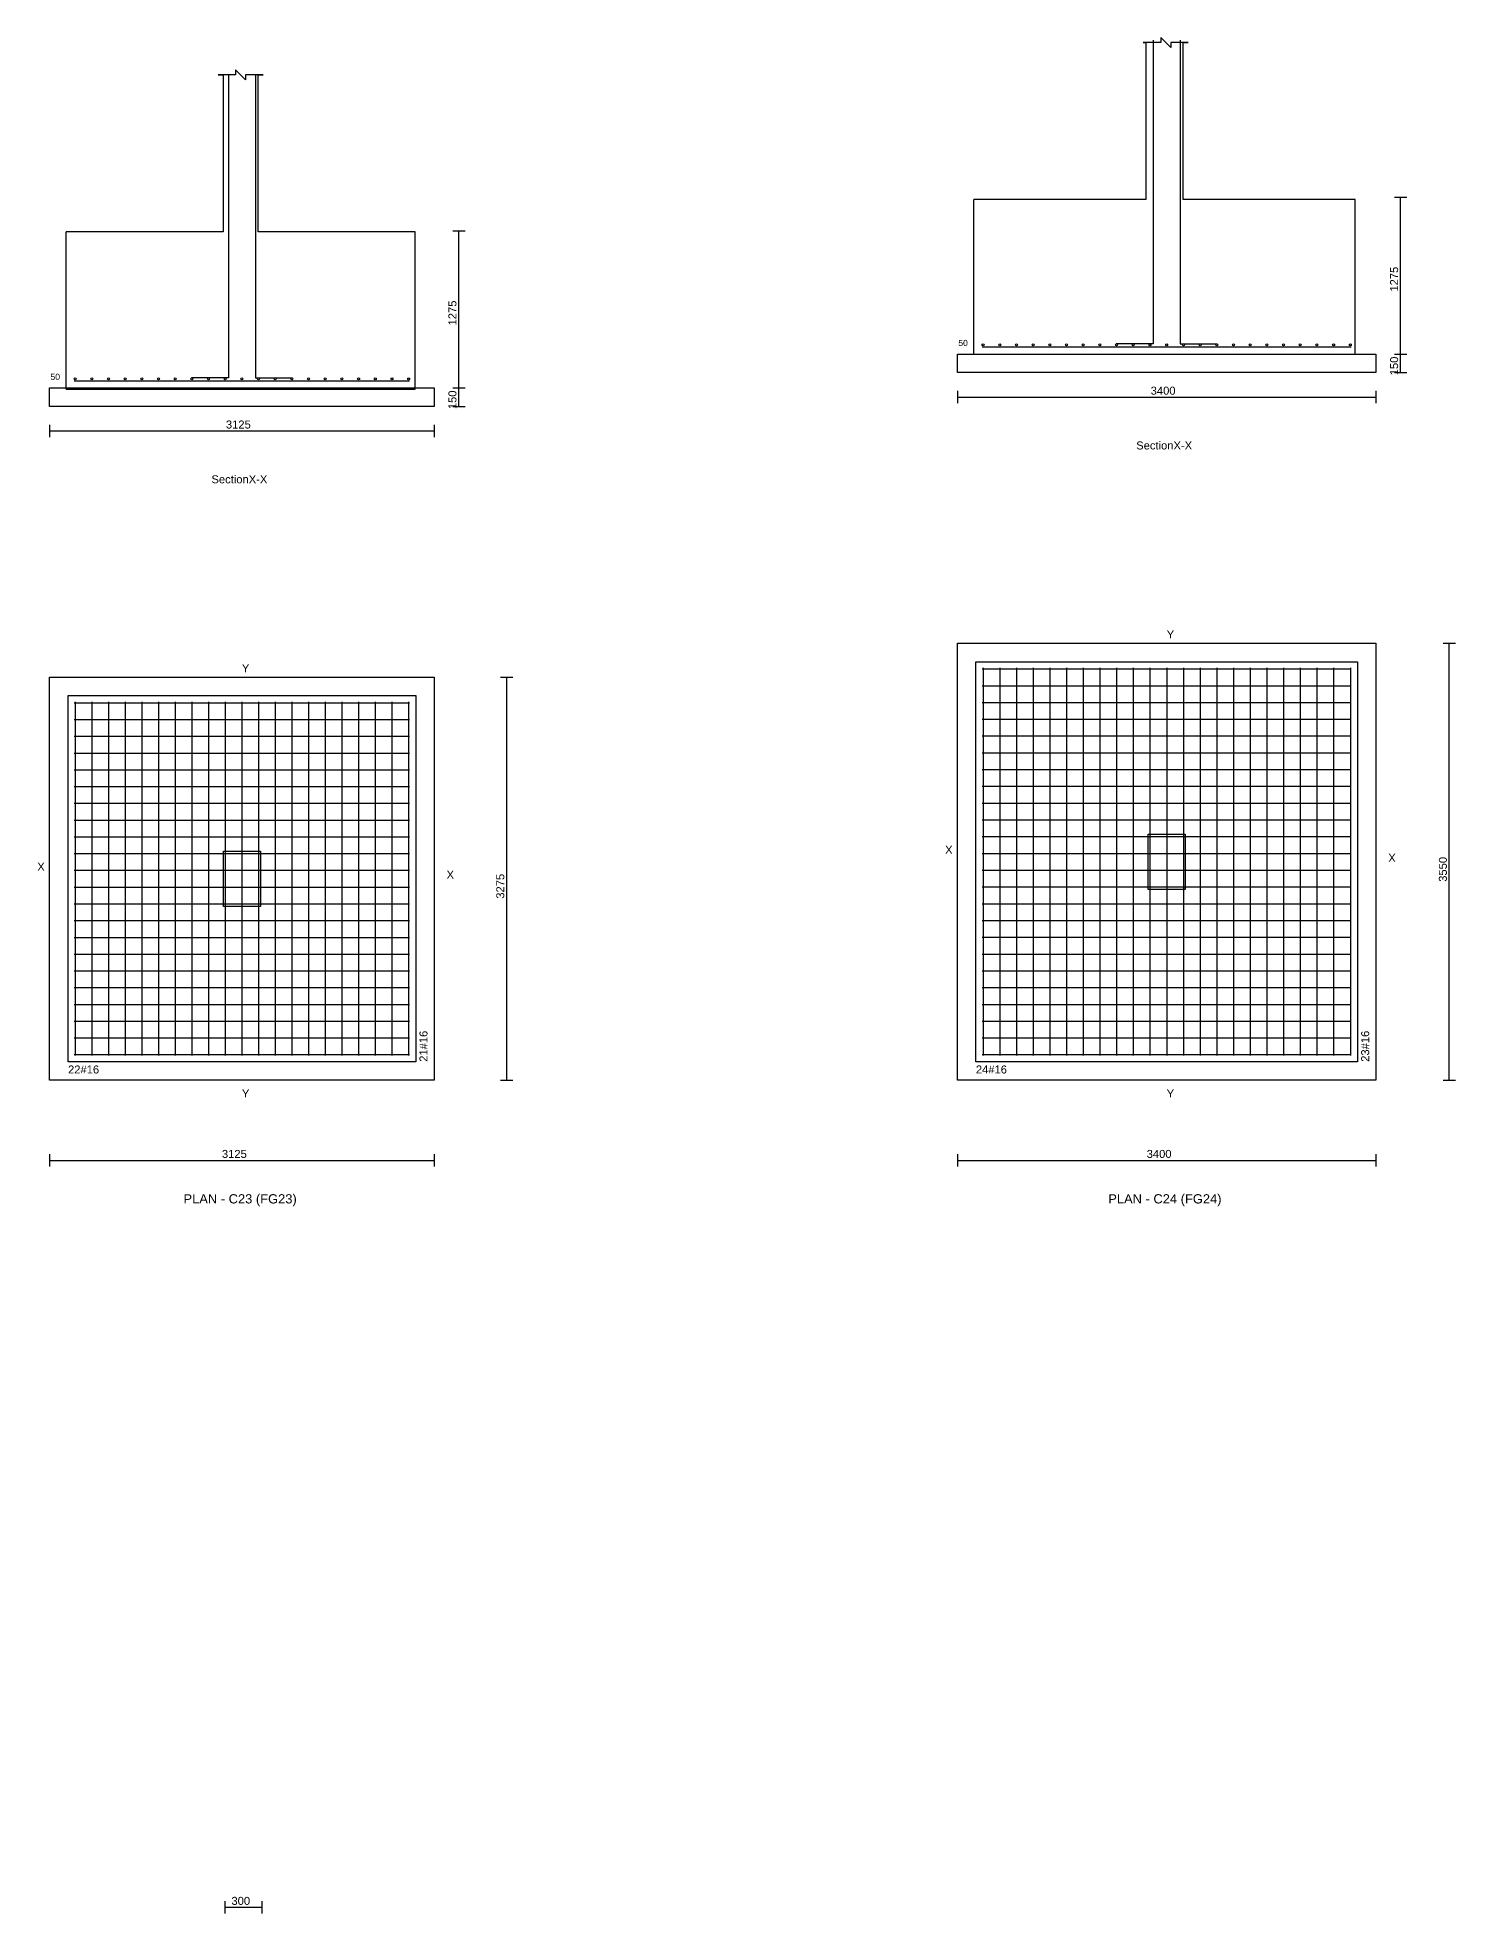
# Model space of a CAD drawing. Extents: x 0 to 27, y -1 to 285.
# Drawn here: x 15 to 26.52, y 70.14 to 85.38 of the extents above; entities that cross this region are included whole.
import ezdxf
from ezdxf.enums import TextEntityAlignment as Align

# ---------------------------------------------------------------- set-up
doc = ezdxf.new("R2010")
doc.units = 0
for name, color, linetype in [('Bottom_Cover', 7, 'CONTINUOUS'), ('Column_Bars', 4, 'CONTINUOUS'), ('Column_Dimension', 7, 'CONTINUOUS'), ('Columns', 4, 'CONTINUOUS'), ('dim_all', 7, 'CONTINUOUS'), ('Footing_Plan', 7, 'CONTINUOUS'), ('PCC', 2, 'CONTINUOUS'), ('PCC_Depth', 7, 'CONTINUOUS'), ('Pcc_Plan', 2, 'CONTINUOUS'), ('Plan', 7, 'CONTINUOUS'), ('Plan_Rf_Xdir', 1, 'CONTINUOUS'), ('Plan_Rf_Ydir', 3, 'CONTINUOUS'), ('Section', 2, 'CONTINUOUS'), ('SectionName', 3, 'CONTINUOUS'), ('Sectn_Rf_Xdir', 1, 'CONTINUOUS'), ('Sectn_Rf_Ydir', 3, 'CONTINUOUS'), ('Total_Depth', 7, 'CONTINUOUS'), ('X_Dimension', 7, 'CONTINUOUS')]:
    doc.layers.add(name, color=color, linetype=linetype)
doc.styles.add('STRUDS_Arial', font='ARIAL.TTF', dxfattribs={"height": 0.04})

msp = doc.modelspace()

# ---------------------------------------------------------------- linework, layer by layer
at = {"layer": 'Column_Bars'}
for p, q in [((24.065, 85.3625), (24.065, 82.8945)), ((24.285, 85.3625), (24.285, 82.8945)), ((16.5525, 85.0875), (16.5525, 82.6195)), ((16.7725, 85.0875), (16.7725, 82.6195)), ((24.065, 82.8945), (23.765, 82.8945)), ((24.285, 82.8945), (24.585, 82.8945)), ((16.5525, 82.6195), (16.2525, 82.6195)), ((16.7725, 82.6195), (17.0725, 82.6195))]:
    msp.add_line(p, q, dxfattribs=at)
at = {"layer": 'Columns'}
for p, q in [((24.025, 78.4625), (24.025, 78.9125)), ((24.025, 78.9125), (24.325, 78.9125)), ((24.325, 78.9125), (24.325, 78.4625)), ((16.5125, 78.325), (16.5125, 78.775)), ((16.5125, 78.775), (16.8125, 78.775)), ((16.8125, 78.775), (16.8125, 78.325)), ((24.325, 78.4625), (24.025, 78.4625)), ((16.8125, 78.325), (16.5125, 78.325))]:
    msp.add_line(p, q, dxfattribs=at)
at = {"layer": 'dim_all'}
for p, q in [((26.025, 84.0875), (26.125, 84.0875)), ((26.075, 82.8125), (26.075, 84.0875)), ((18.375, 83.8125), (18.475, 83.8125)), ((18.425, 82.5375), (18.425, 83.8125)), ((26.025, 82.8125), (26.125, 82.8125)), ((26.025, 82.8125), (26.125, 82.8125)), ((26.075, 82.6625), (26.075, 82.8125)), ((26.025, 82.6625), (26.125, 82.6625)), ((18.375, 82.5375), (18.475, 82.5375)), ((18.375, 82.5375), (18.475, 82.5375)), ((18.425, 82.3875), (18.425, 82.5375)), ((22.475, 82.5125), (22.475, 82.4125)), ((22.475, 82.4625), (25.875, 82.4625)), ((25.875, 82.5125), (25.875, 82.4125)), ((18.375, 82.3875), (18.475, 82.3875)), ((15.1, 82.2375), (15.1, 82.1375)), ((15.1, 82.1875), (18.225, 82.1875)), ((18.225, 82.2375), (18.225, 82.1375)), ((26.4211, 80.4625), (26.5211, 80.4625)), ((26.4711, 76.9125), (26.4711, 80.4625)), ((18.7638, 80.1875), (18.8638, 80.1875)), ((18.8138, 76.9125), (18.8138, 80.1875)), ((18.7638, 76.9125), (18.8638, 76.9125)), ((26.4211, 76.9125), (26.5211, 76.9125)), ((15.1, 76.3116), (15.1, 76.2116)), ((15.1, 76.2616), (18.225, 76.2616)), ((18.225, 76.3116), (18.225, 76.2116)), ((22.475, 76.3116), (22.475, 76.2116)), ((22.475, 76.2616), (25.875, 76.2616)), ((25.875, 76.3116), (25.875, 76.2116)), ((16.525, 70.2431), (16.525, 70.1431)), ((16.525, 70.1931), (16.825, 70.1931)), ((16.825, 70.2431), (16.825, 70.1431))]:
    msp.add_line(p, q, dxfattribs=at)
at = {"layer": 'Footing_Plan'}
for p, q in [((22.625, 77.0625), (22.625, 80.3125)), ((22.625, 80.3125), (25.725, 80.3125)), ((25.725, 80.3125), (25.725, 77.0625)), ((15.25, 77.0625), (15.25, 80.0375)), ((15.25, 80.0375), (18.075, 80.0375)), ((18.075, 80.0375), (18.075, 77.0625)), ((18.075, 77.0625), (15.25, 77.0625)), ((25.725, 77.0625), (22.625, 77.0625))]:
    msp.add_line(p, q, dxfattribs=at)
at = {"layer": 'PCC'}
for p, q in [((22.475, 82.6625), (22.475, 82.8125)), ((22.475, 82.8125), (25.875, 82.8125)), ((22.475, 82.6625), (22.475, 82.8125)), ((22.475, 82.8125), (25.875, 82.8125)), ((25.875, 82.8125), (25.875, 82.6625)), ((25.875, 82.8125), (25.875, 82.6625)), ((25.875, 82.6625), (22.475, 82.6625)), ((25.875, 82.6625), (22.475, 82.6625)), ((15.1, 82.3875), (15.1, 82.5375)), ((15.1, 82.5375), (18.225, 82.5375)), ((15.1, 82.3875), (15.1, 82.5375)), ((15.1, 82.5375), (18.225, 82.5375)), ((18.225, 82.5375), (18.225, 82.3875)), ((18.225, 82.5375), (18.225, 82.3875)), ((18.225, 82.3875), (15.1, 82.3875)), ((18.225, 82.3875), (15.1, 82.3875))]:
    msp.add_line(p, q, dxfattribs=at)
at = {"layer": 'Pcc_Plan'}
for p, q in [((22.475, 76.9125), (22.475, 80.4625)), ((22.475, 80.4625), (25.875, 80.4625)), ((25.875, 80.4625), (25.875, 76.9125)), ((15.1, 76.9125), (15.1, 80.1875)), ((15.1, 80.1875), (18.225, 80.1875)), ((18.225, 80.1875), (18.225, 76.9125)), ((18.225, 76.9125), (15.1, 76.9125)), ((25.875, 76.9125), (22.475, 76.9125))]:
    msp.add_line(p, q, dxfattribs=at)
at = {"layer": 'Plan_Rf_Xdir'}
for p, q in [((22.675, 80.2545), (25.675, 80.2545)), ((22.675, 80.1182), (25.675, 80.1182)), ((15.3, 79.9796), (18.025, 79.9796)), ((22.675, 79.982), (25.675, 79.982)), ((15.3, 79.8434), (18.025, 79.8434)), ((22.675, 79.8457), (25.675, 79.8457)), ((15.3, 79.7073), (18.025, 79.7073)), ((15.3, 79.5711), (18.025, 79.5711)), ((22.675, 79.7095), (25.675, 79.7095)), ((22.675, 79.5732), (25.675, 79.5732)), ((15.3, 79.435), (18.025, 79.435)), ((22.675, 79.4369), (25.675, 79.4369)), ((15.3, 79.2988), (18.025, 79.2988)), ((22.675, 79.3007), (25.675, 79.3007)), ((15.3, 79.1627), (18.025, 79.1627)), ((22.675, 79.1644), (25.675, 79.1644)), ((15.3, 79.0266), (18.025, 79.0266)), ((22.675, 79.0282), (25.675, 79.0282)), ((15.3, 78.8904), (18.025, 78.8904)), ((22.675, 78.8919), (25.675, 78.8919)), ((15.3, 78.7543), (18.025, 78.7543)), ((22.675, 78.7556), (25.675, 78.7556)), ((15.3, 78.6181), (18.025, 78.6181)), ((22.675, 78.6194), (25.675, 78.6194)), ((15.3, 78.482), (18.025, 78.482)), ((15.3, 78.3458), (18.025, 78.3458)), ((22.675, 78.4831), (25.675, 78.4831)), ((22.675, 78.3468), (25.675, 78.3468)), ((15.3, 78.2097), (18.025, 78.2097)), ((22.675, 78.2106), (25.675, 78.2106)), ((15.3, 78.0735), (18.025, 78.0735)), ((22.675, 78.0743), (25.675, 78.0743)), ((15.3, 77.9374), (18.025, 77.9374)), ((22.675, 77.9381), (25.675, 77.9381)), ((15.3, 77.8012), (18.025, 77.8012)), ((22.675, 77.8018), (25.675, 77.8018)), ((15.3, 77.6651), (18.025, 77.6651)), ((22.675, 77.6655), (25.675, 77.6655)), ((15.3, 77.5289), (18.025, 77.5289)), ((22.675, 77.5293), (25.675, 77.5293)), ((15.3, 77.3928), (18.025, 77.3928)), ((22.675, 77.393), (25.675, 77.393)), ((15.3, 77.2566), (18.025, 77.2566)), ((15.3, 77.1205), (18.025, 77.1205)), ((22.675, 77.2568), (25.675, 77.2568)), ((22.675, 77.1205), (25.675, 77.1205))]:
    msp.add_line(p, q, dxfattribs=at)
at = {"layer": 'Plan_Rf_Ydir'}
for p, q in [((22.683, 80.2625), (22.683, 77.1125)), ((22.8186, 80.2625), (22.8186, 77.1125)), ((22.9543, 80.2625), (22.9543, 77.1125)), ((23.0899, 80.2625), (23.0899, 77.1125)), ((23.2255, 80.2625), (23.2255, 77.1125)), ((23.3612, 80.2625), (23.3612, 77.1125)), ((23.4968, 80.2625), (23.4968, 77.1125)), ((23.6325, 80.2625), (23.6325, 77.1125)), ((23.7681, 80.2625), (23.7681, 77.1125)), ((23.9037, 80.2625), (23.9037, 77.1125)), ((24.0394, 80.2625), (24.0394, 77.1125)), ((24.175, 80.2625), (24.175, 77.1125)), ((24.3106, 80.2625), (24.3106, 77.1125)), ((24.4463, 80.2625), (24.4463, 77.1125)), ((24.5819, 80.2625), (24.5819, 77.1125)), ((24.7176, 80.2625), (24.7176, 77.1125)), ((24.8532, 80.2625), (24.8532, 77.1125)), ((24.9888, 80.2625), (24.9888, 77.1125)), ((25.1245, 80.2625), (25.1245, 77.1125)), ((25.2601, 80.2625), (25.2601, 77.1125)), ((25.3957, 80.2625), (25.3957, 77.1125)), ((25.5314, 80.2625), (25.5314, 77.1125)), ((25.667, 80.2625), (25.667, 77.1125)), ((15.308, 79.9875), (15.308, 77.1125)), ((15.4434, 79.9875), (15.4434, 77.1125)), ((15.5789, 79.9875), (15.5789, 77.1125)), ((15.7144, 79.9875), (15.7144, 77.1125)), ((15.8498, 79.9875), (15.8498, 77.1125)), ((15.9853, 79.9875), (15.9853, 77.1125)), ((16.1207, 79.9875), (16.1207, 77.1125)), ((16.2562, 79.9875), (16.2562, 77.1125)), ((16.3916, 79.9875), (16.3916, 77.1125)), ((16.5271, 79.9875), (16.5271, 77.1125)), ((16.6625, 79.9875), (16.6625, 77.1125)), ((16.798, 79.9875), (16.798, 77.1125)), ((16.9334, 79.9875), (16.9334, 77.1125)), ((17.0689, 79.9875), (17.0689, 77.1125)), ((17.2043, 79.9875), (17.2043, 77.1125)), ((17.3398, 79.9875), (17.3398, 77.1125)), ((17.4752, 79.9875), (17.4752, 77.1125)), ((17.6107, 79.9875), (17.6107, 77.1125)), ((17.7461, 79.9875), (17.7461, 77.1125)), ((17.8816, 79.9875), (17.8816, 77.1125)), ((18.017, 79.9875), (18.017, 77.1125))]:
    msp.add_line(p, q, dxfattribs=at)
at = {"layer": 'Section'}
for p, q in [((24.2074, 85.3032), (24.1264, 85.3842)), ((24.1264, 85.3842), (24.1264, 85.3437)), ((24.0048, 85.3437), (23.9846, 85.3437)), ((23.9846, 85.3437), (24.0048, 85.3437)), ((24.1264, 85.3437), (24.0048, 85.3437)), ((24.0048, 85.3437), (24.0048, 84.0675)), ((24.3087, 85.3437), (24.2074, 85.3437)), ((24.2074, 85.3437), (24.2074, 85.3032)), ((24.3087, 84.0675), (24.3087, 85.3437)), ((24.3087, 85.3437), (24.3492, 85.3437)), ((24.3492, 85.3437), (24.3087, 85.3437)), ((16.5096, 85.0804), (16.4691, 85.0804)), ((16.4691, 85.0804), (16.5096, 85.0804)), ((16.6109, 85.0804), (16.5096, 85.0804)), ((16.5096, 85.0804), (16.5096, 83.8042)), ((16.692, 85.0399), (16.6109, 85.1209)), ((16.6109, 85.1209), (16.6109, 85.0804)), ((16.7932, 85.0804), (16.692, 85.0804)), ((16.692, 85.0804), (16.692, 85.0399)), ((16.7932, 83.8042), (16.7932, 85.0804)), ((16.7932, 85.0804), (16.8338, 85.0804)), ((16.8338, 85.0804), (16.7932, 85.0804)), ((24.0048, 84.0675), (22.6071, 84.0675)), ((22.6071, 82.8116), (22.6071, 84.0675)), ((24.0048, 84.0675), (24.0048, 84.0675)), ((24.0048, 84.0675), (24.0048, 84.0675)), ((24.0048, 84.0675), (24.0048, 84.0675)), ((25.7064, 84.0675), (24.3087, 84.0675)), ((24.3087, 84.0675), (24.3087, 84.0675)), ((24.3087, 84.0675), (24.3087, 84.0675)), ((24.3087, 84.0675), (24.3087, 84.0675)), ((25.7064, 82.8116), (25.7064, 84.0675)), ((16.5096, 83.8042), (15.2334, 83.8042)), ((15.2334, 82.528), (15.2334, 83.8042)), ((16.5096, 83.8042), (16.5096, 83.8042)), ((16.5096, 83.8042), (16.5096, 83.8042)), ((16.5096, 83.8042), (16.5096, 83.8042)), ((18.0695, 83.8042), (16.7932, 83.8042)), ((16.7932, 83.8042), (16.7932, 83.8042)), ((16.7932, 83.8042), (16.7932, 83.8042)), ((16.7932, 83.8042), (16.7932, 83.8042)), ((18.0695, 82.528), (18.0695, 83.8042)), ((22.6071, 82.8116), (25.7064, 82.8116)), ((15.2334, 82.528), (18.0695, 82.528))]:
    msp.add_line(p, q, dxfattribs=at)
at = {"layer": 'Sectn_Rf_Xdir'}
for p, q in [((22.675, 82.8705), (25.675, 82.8705)), ((15.3, 82.5955), (18.025, 82.5955))]:
    msp.add_line(p, q, dxfattribs=at)
at = {"layer": 'Sectn_Rf_Ydir'}
for centre in [(22.683, 82.8865), (22.8186, 82.8865), (22.9543, 82.8865), (23.0899, 82.8865), (23.2255, 82.8865), (23.3612, 82.8865), (23.4968, 82.8865), (23.6325, 82.8865), (23.7681, 82.8865), (23.9037, 82.8865), (24.0394, 82.8865), (24.175, 82.8865), (24.3106, 82.8865), (24.4463, 82.8865), (24.5819, 82.8865), (24.7176, 82.8865), (24.8532, 82.8865), (24.9888, 82.8865), (25.1245, 82.8865), (25.2601, 82.8865), (25.3957, 82.8865), (25.5314, 82.8865), (25.667, 82.8865), (15.308, 82.6115), (15.4435, 82.6115), (15.5789, 82.6115), (15.7144, 82.6115), (15.8498, 82.6115), (15.9853, 82.6115), (16.1207, 82.6115), (16.2562, 82.6115), (16.3916, 82.6115), (16.5271, 82.6115), (16.6625, 82.6115), (16.798, 82.6115), (16.9334, 82.6115), (17.0689, 82.6115), (17.2043, 82.6115), (17.3398, 82.6115), (17.4752, 82.6115), (17.6107, 82.6115), (17.7461, 82.6115), (17.8816, 82.6115), (18.017, 82.6115)]:
    msp.add_circle(centre, 0.008, dxfattribs=at)

# ---------------------------------------------------------------- texts
at = {"layer": 'Bottom_Cover', "style": 'STRUDS_Arial'}
for p in [(22.4821, 82.8775), (15.1071, 82.6025)]:
    msp.add_text('50', height=0.05, dxfattribs=at).set_placement(p)
at = {"layer": 'Column_Dimension', "style": 'STRUDS_Arial'}
msp.add_text('300', height=0.065, dxfattribs=at).set_placement((16.5775, 70.2131))
at = {"layer": 'dim_all', "style": 'STRUDS_Arial'}
for s, p in [('3550 ', (26.4511, 78.525)), ('3275 ', (18.7938, 78.3875))]:
    msp.add_text(s, height=0.065, rotation=90, dxfattribs=at).set_placement(p)
for s, p in [('3125 ', (16.5, 76.2816)), ('3400 ', (24.0125, 76.2816))]:
    msp.add_text(s, height=0.065, dxfattribs=at).set_placement(p)
at = {"layer": 'PCC_Depth', "style": 'STRUDS_Arial'}
for p in [(26.055, 82.64), (18.405, 82.365)]:
    msp.add_text('150', height=0.065, rotation=90, dxfattribs=at).set_placement(p)
at = {"layer": 'Plan', "style": 'STRUDS_Arial'}
for s, p in [('PLAN - C23 (FG23) ', (16.6625, 75.9116)), ('PLAN - C24 (FG24) ', (24.175, 75.9116))]:
    msp.add_text(s, height=0.075, dxfattribs=at).set_placement(p, align=Align.CENTER)
at = {"layer": 'Plan_Rf_Xdir', "style": 'STRUDS_Arial'}
for s, p in [('22#16', (15.25, 76.9675)), ('24#16', (22.625, 76.9675))]:
    msp.add_text(s, height=0.065, dxfattribs=at).set_placement(p)
at = {"layer": 'Plan_Rf_Ydir', "style": 'STRUDS_Arial'}
for s, p in [('21#16', (18.17, 77.0625)), ('23#16', (25.82, 77.0625))]:
    msp.add_text(s, height=0.065, rotation=90, dxfattribs=at).set_placement(p)
at = {"layer": 'Section', "style": 'STRUDS_Arial'}
for p in [(23.9275, 82.0375), (16.415, 81.7625)]:
    msp.add_text('SectionX-X', height=0.065, dxfattribs=at).set_placement(p)
at = {"layer": 'SectionName', "style": 'STRUDS_Arial'}
for s, p in [('Y', (24.175, 80.5025)), ('Y', (16.6625, 80.2275)), ('X', (22.375, 78.7525)), ('X', (15, 78.615)), ('X', (25.975, 78.6875)), ('X', (18.325, 78.55)), ('Y', (16.6625, 76.7725)), ('Y', (24.175, 76.7725))]:
    msp.add_text(s, height=0.065, dxfattribs=at).set_placement(p)
at = {"layer": 'Total_Depth', "style": 'STRUDS_Arial'}
for p in [(26.055, 83.32), (18.405, 83.045)]:
    msp.add_text('1275', height=0.065, rotation=90, dxfattribs=at).set_placement(p)
at = {"layer": 'X_Dimension', "style": 'STRUDS_Arial'}
for s, p in [('3400', (24.045, 82.4825)), ('3125', (16.5325, 82.2075))]:
    msp.add_text(s, height=0.065, dxfattribs=at).set_placement(p)

doc.saveas('drawing.dxf')
